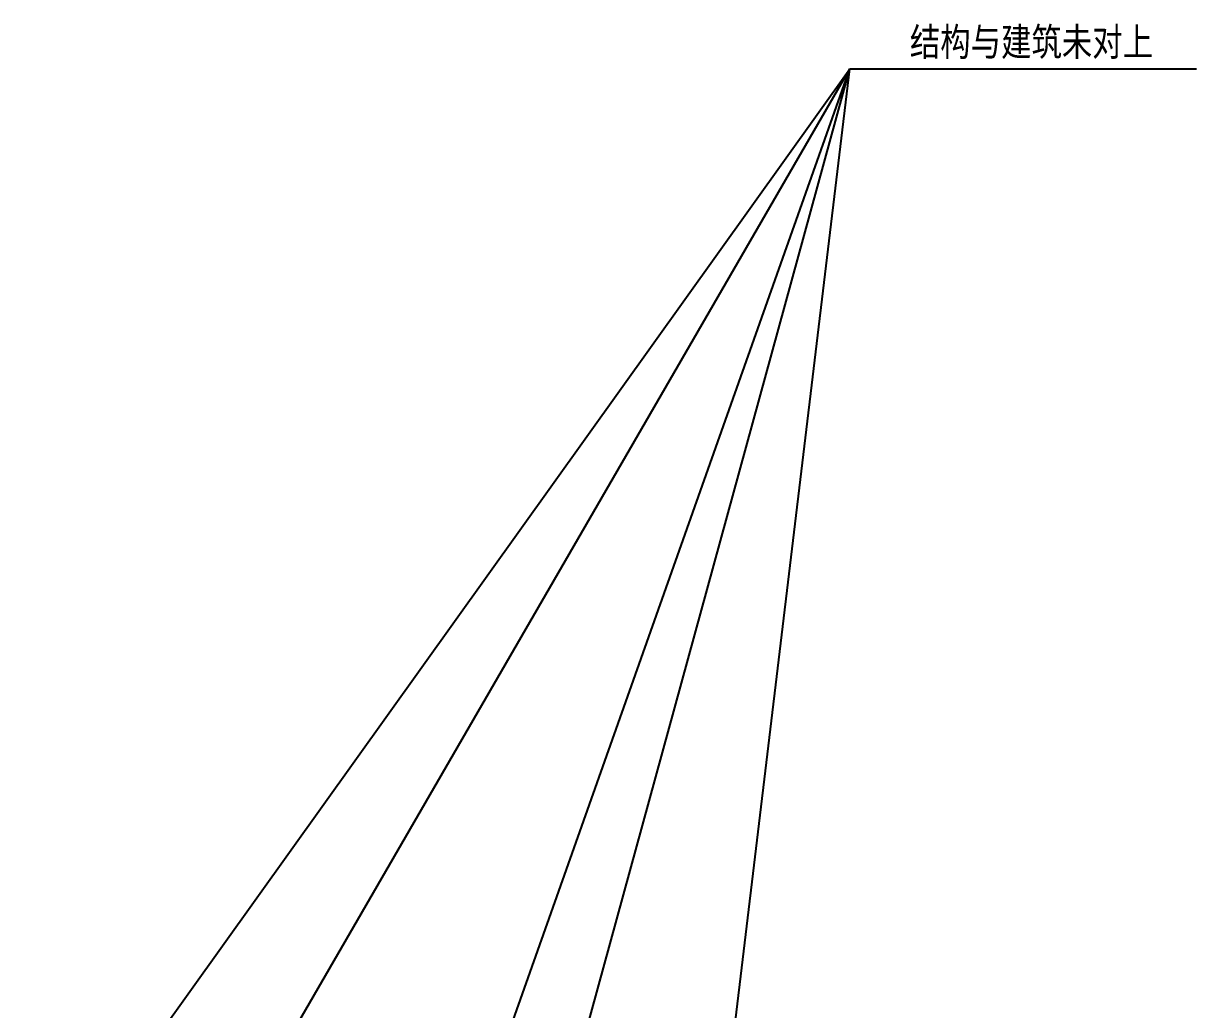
# Model space of a CAD drawing. Extents: x 116425 to 211028, y 11881 to 56060.
# Drawn here: x 160004 to 169097, y 48418 to 56060 of the extents above; entities that cross this region are included whole.
import ezdxf
from ezdxf.xclip import XClip

# ---------------------------------------------------------------- set-up
doc = ezdxf.new("R2010")
doc.units = 0
doc.header["$LTSCALE"] = 1000
doc.header["$MEASUREMENT"] = 0
doc.header["$XCLIPFRAME"] = 0
doc.layers.add('02-TEXT_标注', color=130, linetype='Continuous')
doc.layers.add('DIM_MODI', color=6, linetype='Continuous', plot=False)
doc.styles.add('_TCH_LABEL', font='ros1.shx', dxfattribs={"bigfont": 'jd.shx'})

# ---------------------------------------------------------------- blocks, each defined once
blk = doc.blocks.new('图框-A1')
at = {"const_width": 0.05}
blk.add_lwpolyline([(0, 0), (841, 0), (841, 594), (0, 594)], close=True, dxfattribs=at)
blk = doc.blocks.new('X-104 13#平面')
at = {"xscale": 100, "yscale": 100, "zscale": 100}
blk.add_blockref('图框-A1', (-10634.5, -20285.2), dxfattribs=at)

msp = doc.modelspace()

# ---------------------------------------------------------------- linework, layer by layer
at = {"layer": 'DIM_MODI', "color": 7}
for p, q in [((154999.4, 39761.2), (166409.4, 55709.3)), ((155164.6, 36264.9), (166409.4, 55709.3)), ((160196.4, 38165.2), (166409.4, 55709.3)), ((160610.3, 34555.1), (166409.4, 55709.3)), ((163956.4, 35306.7), (166409.4, 55709.3)), ((166409.4, 55709.3), (169096.5, 55709.3))]:
    msp.add_line(p, q, dxfattribs=at)

# ---------------------------------------------------------------- block references
ref = msp.add_blockref('X-104 13#平面', (89222.9, 25058.1))
XClip(ref).set_block_clipping_path([(52600.0000000065, 7800.0004171911), (60173.8070770114, 18900)])

# ---------------------------------------------------------------- texts
at = {"layer": '02-TEXT_标注', "style": '_TCH_LABEL'}
msp.add_text('结构与建筑未对上', height=248.06, dxfattribs=at).set_placement((166874.2, 55784.3))

doc.saveas('drawing.dxf')
